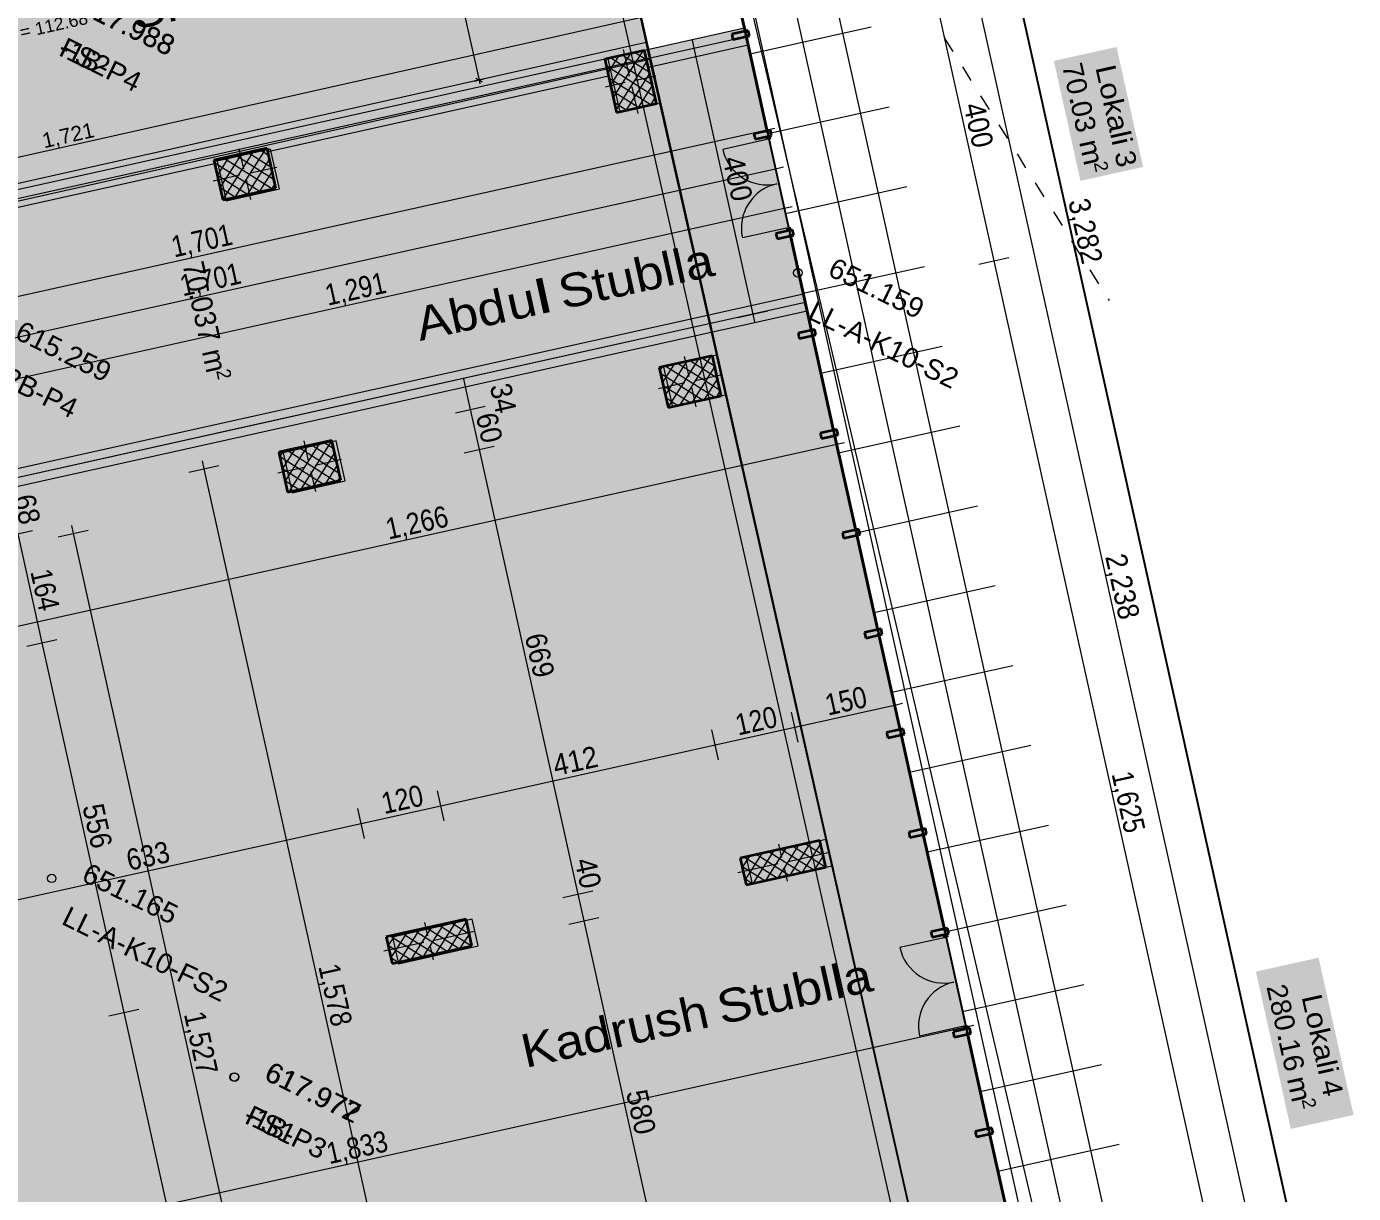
# Model space of a CAD drawing. Header units: centimetres. Extents: x -3681 to 2707, y -7074 to 1715.
# Drawn here: x 578 to 2527, y -4832 to -3120 of the extents above; entities that cross this region are included whole.
import ezdxf

# ---------------------------------------------------------------- set-up
doc = ezdxf.new("R2010")
doc.units = ezdxf.units.CM
doc.layers.add('ekzek-perdhese', color=1, linetype='Continuous', lineweight=0)
for name, color, linetype, true_color in [('lokalet projekte', 7, 'Continuous', 0xa80f02), ('PDF_2D Drafting - General', 7, 'Continuous', 0x7f7f7f), ('PDF_A - Fill Zone', 7, 'Continuous', 0xa80f02), ('PDF_A - Muret', 7, 'Continuous', 0x7f7f7f), ('PDF_A - objekti 1 gjendja faktike', 7, 'Continuous', 0xa80f02), ('PDF_Annotation - Text', 7, 'Continuous', 0xa80f02), ('PDF_Dimensioning - General', 7, 'Continuous', 0x0077b0), ('PDF_Structural - Bearing', 7, 'Continuous', 0xfd8379)]:
    doc.layers.add(name, color=color, linetype=linetype, true_color=true_color)
for name, color, linetype in [('PDF_A - Dimensionimi', 7, 'Continuous'), ('PDF_Drawing & Figure', 7, 'Continuous'), ('PDF_Finish - Wall', 7, 'Continuous')]:
    doc.layers.add(name, color=color, linetype=linetype)
doc.styles.add('PDF Arial', font='arial.ttf')

# ---------------------------------------------------------------- blocks, each defined once
blk = doc.blocks.new('A$C513B364B')
at = {"layer": 'PDF_2D Drafting - General', "true_color": 0x0077b0, "transparency": 33554559}
blk.add_hatch(color=144, dxfattribs=at).paths.add_polyline_path([(1774.7, 2475.5), (2174.7, 2475.5), (2174.7, 1196.6), (2243, 1196.6), (2243, 894.1), (2133.4, 894.1), (2133.4, 744.1), (1997.2, 744.1), (1997.2, 774.1), (1774.7, 774.1)])
at = {"layer": 'PDF_2D Drafting - General', "true_color": 0xff9955, "transparency": 33554559}
blk.add_hatch(color=21, dxfattribs=at).paths.add_polyline_path([(1997.2, 744.1), (2121.4, 744.1), (2121.4, 894.1), (2243, 894.1), (2243, 1196.6), (2174.7, 1196.6), (2174.7, 1685.6), (2174.7, 2475.5), (3799.8, 2475.5), (3799.8, 629.5), (2962.6, 629.5), (2962.6, 1027.3), (2431.9, 1027.3), (2431.9, 617.3), (2243, 617.3), (1997.2, 617.3)])
at = {"layer": 'PDF_Structural - Bearing', "transparency": 33554559}
blk.add_hatch(color=7, dxfattribs=at).paths.add_polyline_path([(1762.2, 1104.1), (1762.2, 2265.5), (1787.2, 2265.5), (1787.2, 1753.1), (1782.2, 1753.1), (1782.2, 1673.1), (1787.2, 1673.1), (1787.2, 1104.1)])
blk.add_lwpolyline([(517.8, 2879), (3799.8, 2879)])
at = {"layer": 'PDF_2D Drafting - General', "color": 254, "lineweight": 0, "true_color": 0xe8e8e8}
for points in [[(1800.6, 2475.5), (1800.6, 2657.9)], [(1920.6, 2475.5), (1920.6, 2657.9)], [(2040.6, 2475.5), (2040.6, 2657.9)], [(2160.6, 2475.5), (2160.6, 2657.9)], [(2280.6, 2475.5), (2280.6, 2657.9)], [(2400.6, 2475.5), (2400.6, 2657.9)], [(2520.6, 2475.5), (2520.6, 2657.9)], [(2640.6, 2475.5), (2640.6, 2657.9)], [(2760.6, 2475.5), (2760.6, 2657.9)], [(2880.6, 2475.5), (2880.6, 2657.9)], [(3000.6, 2475.5), (3000.6, 2657.9)], [(3120.6, 2475.5), (3120.6, 2657.9)], [(3240.6, 2475.5), (3240.6, 2657.9)], [(3360.6, 2475.5), (3360.6, 2657.9)], [(3480.6, 2475.5), (3480.6, 2657.9)], [(519.5, 2614.6), (4099, 2614.6)], [(519.5, 2554.6), (4099, 2554.6)], [(519.5, 2494.6), (4099, 2494.6)]]:
    blk.add_lwpolyline(points, dxfattribs=at)
at = {"layer": 'PDF_2D Drafting - General', "color": 216, "lineweight": 25, "true_color": 0x800080}
blk.add_lwpolyline([(1562.2, 2475.5), (3799.8, 2475.5)], dxfattribs=at)
at = {"layer": 'PDF_2D Drafting - General', "color": 253, "lineweight": 20, "true_color": 0xaaaaaa}
for points in [[(1774.7, 2475.5), (2174.7, 2475.5)], [(1774.7, 774.1), (1774.7, 2475.5)], [(2174.7, 2475.5), (2174.7, 1685.6)], [(3799.8, 2475.5), (2174.7, 2475.5)], [(2174.7, 2475.5), (2174.7, 1196.6)], [(1774.7, 2325.5), (1774.7, 2266.3)], [(1842.2, 2325.5), (1774.7, 2325.5)], [(1842.2, 2266.3), (1842.2, 2325.5)], [(1774.7, 2266.3), (1842.2, 2266.3)], [(2174.7, 1685.6), (2174.7, 1196.6)]]:
    blk.add_lwpolyline(points, dxfattribs=at)
at = {"layer": 'PDF_2D Drafting - General', "color": 144, "true_color": 0x0077b0, "transparency": 33554559}
blk.add_solid([(1842.2, 2325.5), (1842.2, 2266.3), (1774.7, 2325.5), (1774.7, 2266.3)], dxfattribs=at)
at = {"layer": 'PDF_Annotation - Text', "color": 254, "true_color": 0xcae6ff, "transparency": 33554559}
for points in [[(1907.4, 2908.8), (1907.4, 3003.1), (2087.8, 2908.8), (2087.8, 3003.1)], [(3276.7, 2908.8), (3276.7, 3003.1), (3513.2, 2908.8), (3513.2, 3003.1)]]:
    blk.add_solid(points, dxfattribs=at)
at = {"layer": 'PDF_Annotation - Text', "color": 2, "true_color": 0xe8e800, "transparency": 33554559}
for points in [[(2124.2, 1911), (2045.6, 1911), (2124.2, 2352.1), (2045.6, 2352.1)], [(3199.5, 1826), (3120.9, 1826), (3199.5, 2352.1), (3120.9, 2352.1)], [(1588.7, 1581.8), (1431.5, 1581.8), (1588.7, 2175.2), (1431.5, 2175.2)]]:
    blk.add_solid(points, dxfattribs=at)
at = {"layer": 'PDF_Dimensioning - General', "lineweight": 18}
for points in [[(517.8, 2879), (3799.8, 2879)], [(1562.2, 2819), (3799.8, 2819)], [(2174.7, 2736.5), (2174.7, 2781.5)], [(1774.7, 2759), (2174.7, 2759)], [(2174.7, 2759), (3799.8, 2759)], [(1937.4, 2475.5), (1892.4, 2475.5)], [(1914.9, 2475.5), (1914.9, 2487.5)], [(1914.9, 774.1), (1914.9, 2475.5)], [(1995.8, 2475.5), (1950.8, 2475.5)], [(1973.3, 2475.5), (1973.3, 2487.5)], [(1973.3, 774.1), (1973.3, 2475.5)], [(2055.4, 2475.5), (2010.4, 2475.5)], [(2032.9, 2475.5), (2032.9, 2487.5)], [(2032.9, 1184.1), (2032.9, 2475.5)], [(2409.9, 2475.5), (2364.9, 2475.5)], [(2387.4, 2475.5), (2387.4, 2487.5)], [(2387.4, 1209.1), (2387.4, 2475.5)], [(2802.2, 2475.5), (2757.2, 2475.5)], [(2779.7, 2475.5), (2779.7, 2487.5)], [(2779.7, 2325.5), (2779.7, 2475.5)], [(3286, 2475.5), (3241, 2475.5)], [(3263.5, 2475.5), (3263.5, 2487.5)], [(3263.5, 642.1), (3263.5, 2475.5)], [(1774.7, 2374.2), (1774.7, 2419.2)], [(2174.7, 2374.2), (2174.7, 2419.2)], [(1762.7, 2396.7), (1774.7, 2396.7)], [(1774.7, 2396.7), (2174.7, 2396.7)], [(2174.7, 2396.7), (2186.7, 2396.7)], [(2802.2, 2325.5), (2757.2, 2325.5)], [(2779.7, 2205.5), (2779.7, 2325.5)], [(2802.2, 2205.5), (2757.2, 2205.5)], [(2779.7, 1793.1), (2779.7, 2205.5)], [(2187.2, 1938.8), (2187.2, 1983.8)], [(2221.4, 1938.8), (2221.4, 1983.8)], [(2281.4, 1938.8), (2281.4, 1983.8)], [(2950.1, 1938.8), (2950.1, 1983.8)], [(2990.1, 1938.8), (2990.1, 1983.8)], [(2175.2, 1961.3), (2187.2, 1961.3)], [(2187.2, 1961.3), (2221.4, 1961.3)], [(2221.4, 1961.3), (2281.4, 1961.3)], [(2281.4, 1961.3), (2950.1, 1961.3)], [(2950.1, 1961.3), (2990.1, 1961.3)], [(2990.1, 1961.3), (3569.8, 1961.3)], [(2802.2, 1793.1), (2757.2, 1793.1)], [(2779.7, 1673.1), (2779.7, 1793.1)], [(2802.2, 1673.1), (2757.2, 1673.1)], [(2779.7, 1039.8), (2779.7, 1673.1)], [(2221.4, 1538.1), (2221.4, 1583.1)], [(2209.4, 1560.6), (2221.4, 1560.6)], [(2221.4, 1560.6), (3799.8, 1560.6)], [(2272.4, 1330.2), (2272.4, 1375.1)], [(2260.4, 1352.7), (2272.4, 1352.7)], [(2272.4, 1352.7), (3799.8, 1352.7)], [(2255.5, 1250.4), (2255.5, 1295.4)], [(2419.4, 1250.4), (2419.4, 1295.4)], [(2975.1, 1250.4), (2975.1, 1295.4)], [(2255.5, 1272.9), (2419.4, 1272.9)], [(2419.4, 1272.9), (2975.1, 1272.9)], [(2975.1, 1272.9), (3799.8, 1272.9)]]:
    blk.add_lwpolyline(points, dxfattribs=at)
at = {"layer": 'PDF_Finish - Wall', "lineweight": 13}
for points in [[(1621.4, 2476.5), (1769.4, 2476.5)], [(1769.4, 2476.5), (1769.4, 2474.5)], [(1771.4, 2474.5), (1771.4, 2476.5)], [(1771.4, 2476.5), (1919.4, 2476.5)], [(1919.4, 2476.5), (1919.4, 2474.5)], [(2071.4, 2474.5), (2071.4, 2476.5)], [(2071.4, 2476.5), (2219.4, 2476.5)], [(2219.4, 2476.5), (2219.4, 2474.5)], [(2221.4, 2474.5), (2221.4, 2476.5)], [(2221.4, 2476.5), (2369.4, 2476.5)], [(2369.4, 2476.5), (2369.4, 2474.5)], [(2371.4, 2474.5), (2371.4, 2476.5)], [(2371.4, 2476.5), (2519.4, 2476.5)], [(2519.4, 2476.5), (2519.4, 2474.5)], [(2521.4, 2474.5), (2521.4, 2476.5)], [(2521.4, 2476.5), (2669.4, 2476.5)], [(2669.4, 2476.5), (2669.4, 2474.5)], [(2671.5, 2474.5), (2671.5, 2476.5)], [(2671.5, 2476.5), (2819.5, 2476.5)], [(2819.5, 2476.5), (2819.5, 2474.5)], [(2821.5, 2474.5), (2821.5, 2476.5)], [(2821.5, 2476.5), (2969.5, 2476.5)], [(2969.5, 2476.5), (2969.5, 2474.5)], [(2971.5, 2474.5), (2971.5, 2476.5)], [(2971.5, 2476.5), (3119.5, 2476.5)], [(3119.5, 2476.5), (3119.5, 2474.5)], [(3271.5, 2474.5), (3271.5, 2476.5)], [(3271.5, 2476.5), (3419.5, 2476.5)], [(3419.5, 2476.5), (3419.5, 2474.5)], [(3421.5, 2474.5), (3421.5, 2476.5)], [(3421.5, 2476.5), (3569.5, 2476.5)], [(1769.4, 2474.5), (1621.4, 2474.5)], [(1919.4, 2474.5), (1771.4, 2474.5)], [(2219.4, 2474.5), (2071.4, 2474.5)], [(2369.4, 2474.5), (2221.4, 2474.5)], [(2519.4, 2474.5), (2371.4, 2474.5)], [(2669.4, 2474.5), (2521.4, 2474.5)], [(2819.5, 2474.5), (2671.5, 2474.5)], [(2969.5, 2474.5), (2821.5, 2474.5)], [(3119.5, 2474.5), (2971.5, 2474.5)], [(3419.5, 2474.5), (3271.5, 2474.5)], [(3569.5, 2474.5), (3421.5, 2474.5)]]:
    blk.add_lwpolyline(points, dxfattribs=at)
at = {"layer": 'PDF_Finish - Wall', "lineweight": 35}
for points in [[(1774.4, 2480.5), (1766.4, 2480.5)], [(1766.4, 2480.5), (1766.4, 2455.5)], [(1774.4, 2455.5), (1774.4, 2480.5)], [(1924.4, 2480.5), (1916.4, 2480.5)], [(1916.4, 2480.5), (1916.4, 2455.5)], [(1924.4, 2455.5), (1924.4, 2480.5)], [(2074.4, 2480.5), (2066.4, 2480.5)], [(2066.4, 2480.5), (2066.4, 2455.5)], [(2074.4, 2455.5), (2074.4, 2480.5)], [(2224.4, 2480.5), (2216.4, 2480.5)], [(2216.4, 2480.5), (2216.4, 2455.5)], [(2224.4, 2455.5), (2224.4, 2480.5)], [(2374.4, 2480.5), (2366.4, 2480.5)], [(2366.4, 2480.5), (2366.4, 2455.5)], [(2374.4, 2455.5), (2374.4, 2480.5)], [(2524.4, 2480.5), (2516.4, 2480.5)], [(2516.4, 2480.5), (2516.4, 2455.5)], [(2524.4, 2455.5), (2524.4, 2480.5)], [(2674.5, 2480.5), (2666.4, 2480.5)], [(2666.4, 2480.5), (2666.4, 2455.5)], [(2674.5, 2455.5), (2674.5, 2480.5)], [(2824.5, 2480.5), (2816.5, 2480.5)], [(2816.5, 2480.5), (2816.5, 2455.5)], [(2824.5, 2455.5), (2824.5, 2480.5)], [(2974.5, 2480.5), (2966.5, 2480.5)], [(2966.5, 2480.5), (2966.5, 2455.5)], [(2974.5, 2455.5), (2974.5, 2480.5)], [(3124.5, 2480.5), (3116.5, 2480.5)], [(3116.5, 2480.5), (3116.5, 2455.5)], [(3124.5, 2455.5), (3124.5, 2480.5)], [(3274.5, 2480.5), (3266.5, 2480.5)], [(3266.5, 2480.5), (3266.5, 2455.5)], [(3274.5, 2455.5), (3274.5, 2480.5)], [(3424.5, 2480.5), (3416.5, 2480.5)], [(3416.5, 2480.5), (3416.5, 2455.5)], [(3424.5, 2455.5), (3424.5, 2480.5)], [(1766.4, 2455.5), (1774.4, 2455.5)], [(1916.4, 2455.5), (1924.4, 2455.5)], [(2066.4, 2455.5), (2074.4, 2455.5)], [(2216.4, 2455.5), (2224.4, 2455.5)], [(2366.4, 2455.5), (2374.4, 2455.5)], [(2516.4, 2455.5), (2524.4, 2455.5)], [(2666.4, 2455.5), (2674.5, 2455.5)], [(2816.5, 2455.5), (2824.5, 2455.5)], [(2966.5, 2455.5), (2974.5, 2455.5)], [(3116.5, 2455.5), (3124.5, 2455.5)], [(3266.5, 2455.5), (3274.5, 2455.5)], [(3416.5, 2455.5), (3424.5, 2455.5)]]:
    blk.add_lwpolyline(points, dxfattribs=at)
at = {"layer": 'PDF_Finish - Wall', "color": 30, "lineweight": 18, "true_color": 0xff6600}
for points in [[(1924.4, 2478), (1928.9, 2478)], [(1924.4, 2472.5), (1924.4, 2478)], [(1928.9, 2478), (1928.9, 2472.5)], [(2061.9, 2472.5), (2061.9, 2478)], [(2061.9, 2478), (2066.4, 2478)], [(2066.4, 2478), (2066.4, 2472.5)], [(3124.5, 2478), (3129, 2478)], [(3124.5, 2472.5), (3124.5, 2478)], [(3129, 2478), (3129, 2472.5)], [(3262, 2472.5), (3262, 2478)], [(3262, 2478), (3266.5, 2478)], [(3266.5, 2478), (3266.5, 2472.5)], [(1928.9, 2472.5), (1924.4, 2472.5)], [(1928.9, 2472.5), (1928.9, 2406)], [(2061.9, 2472.5), (2061.9, 2406)], [(2066.4, 2472.5), (2061.9, 2472.5)], [(3129, 2472.5), (3124.5, 2472.5)], [(3129, 2472.5), (3129, 2406)], [(3262, 2472.5), (3262, 2406)], [(3266.5, 2472.5), (3262, 2472.5)]]:
    blk.add_lwpolyline(points, dxfattribs=at)
for centre, start, end in [((1928.9, 2472.5), 269.9955, 0.0106), ((2061.9, 2472.5), 179.9918, 270.0122), ((3129, 2472.5), 269.9877, 0.0082), ((3262, 2472.5), 179.9835, 270.0102)]:
    blk.add_arc(centre, 66.5, start, end, dxfattribs=at)
at = {"layer": 'PDF_Finish - Wall', "color": 7, "true_color": 0xe0f5ff, "transparency": 33554559}
for points in [[(1769.4, 2476.5), (1769.4, 2474.5), (1621.4, 2476.5), (1621.4, 2474.5)], [(1919.4, 2476.5), (1919.4, 2474.5), (1771.4, 2476.5), (1771.4, 2474.5)], [(2219.4, 2476.5), (2219.4, 2474.5), (2071.4, 2476.5), (2071.4, 2474.5)], [(2369.4, 2476.5), (2369.4, 2474.5), (2221.4, 2476.5), (2221.4, 2474.5)], [(2519.4, 2476.5), (2519.4, 2474.5), (2371.4, 2476.5), (2371.4, 2474.5)], [(2669.4, 2476.5), (2669.4, 2474.5), (2521.4, 2476.5), (2521.4, 2474.5)], [(2819.5, 2476.5), (2819.5, 2474.5), (2671.5, 2476.5), (2671.5, 2474.5)], [(2969.5, 2476.5), (2969.5, 2474.5), (2821.5, 2476.5), (2821.5, 2474.5)], [(3119.5, 2476.5), (3119.5, 2474.5), (2971.5, 2476.5), (2971.5, 2474.5)], [(3419.5, 2476.5), (3419.5, 2474.5), (3271.5, 2476.5), (3271.5, 2474.5)], [(3569.5, 2476.5), (3569.5, 2474.5), (3421.5, 2476.5), (3421.5, 2474.5)]]:
    blk.add_solid(points, dxfattribs=at)
at = {"layer": 'PDF_Finish - Wall', "color": 151, "true_color": 0x97cbff, "transparency": 33554559}
for points in [[(1766.4, 2480.5), (1774.4, 2480.5), (1766.4, 2455.5), (1774.4, 2455.5)], [(1916.4, 2480.5), (1924.4, 2480.5), (1916.4, 2455.5), (1924.4, 2455.5)], [(1924.4, 2478), (1928.9, 2478), (1924.4, 2472.5), (1928.9, 2472.5)], [(2066.4, 2472.5), (2061.9, 2472.5), (2066.4, 2478), (2061.9, 2478)], [(2066.4, 2480.5), (2074.4, 2480.5), (2066.4, 2455.5), (2074.4, 2455.5)], [(2216.4, 2480.5), (2224.4, 2480.5), (2216.4, 2455.5), (2224.4, 2455.5)], [(2366.4, 2480.5), (2374.4, 2480.5), (2366.4, 2455.5), (2374.4, 2455.5)], [(2516.4, 2480.5), (2524.4, 2480.5), (2516.4, 2455.5), (2524.4, 2455.5)], [(2666.4, 2480.5), (2674.5, 2480.5), (2666.4, 2455.5), (2674.5, 2455.5)], [(2816.5, 2480.5), (2824.5, 2480.5), (2816.5, 2455.5), (2824.5, 2455.5)], [(2966.5, 2480.5), (2974.5, 2480.5), (2966.5, 2455.5), (2974.5, 2455.5)], [(3116.5, 2480.5), (3124.5, 2480.5), (3116.5, 2455.5), (3124.5, 2455.5)], [(3124.5, 2478), (3129, 2478), (3124.5, 2472.5), (3129, 2472.5)], [(3266.5, 2472.5), (3262, 2472.5), (3266.5, 2478), (3262, 2478)], [(3266.5, 2480.5), (3274.5, 2480.5), (3266.5, 2455.5), (3274.5, 2455.5)], [(3416.5, 2480.5), (3424.5, 2480.5), (3416.5, 2455.5), (3424.5, 2455.5)]]:
    blk.add_solid(points, dxfattribs=at)
at = {"layer": 'PDF_Structural - Bearing', "color": 7, "lineweight": 18}
for points in [[(1787.2, 2475.5), (1762.2, 2475.5)], [(1762.2, 2475.5), (1762.2, 2325.5)], [(1787.2, 2325.5), (1787.2, 2475.5)], [(2187.2, 2475.5), (2162.2, 2475.5)], [(2162.2, 2475.5), (2162.2, 1184.1)], [(2187.2, 1209.1), (2187.2, 2475.5)], [(1762.2, 2265.5), (1762.2, 1104.1)], [(1787.2, 1753.1), (1787.2, 2265.5)], [(2221.4, 1698.1), (2221.4, 1698.1)], [(2221.4, 1698.1), (2221.4, 1673.1)], [(1787.2, 1104.1), (1787.2, 1673.1)]]:
    blk.add_lwpolyline(points, dxfattribs=at)
at = {"layer": 'PDF_Structural - Bearing', "lineweight": 13}
for points in [[(1762.2, 2274.4), (1813.3, 2325.5)], [(1762.2, 2292.7), (1794.9, 2325.5)], [(1762.2, 2311.1), (1776.5, 2325.5)], [(1819.9, 2265.5), (1762.2, 2323.3)], [(1771.7, 2265.5), (1831.7, 2325.5)], [(1838.3, 2265.5), (1778.3, 2325.5)], [(1842.2, 2280), (1796.7, 2325.5)], [(1842.2, 2298.4), (1815.1, 2325.5)], [(1842.2, 2316.8), (1833.5, 2325.5)], [(2221.4, 2273.9), (2272.9, 2325.5)], [(2221.4, 2292.3), (2254.6, 2325.5)], [(2221.4, 2310.7), (2236.2, 2325.5)], [(2281.4, 2263.7), (2221.4, 2323.7)], [(2281.4, 2282.1), (2237.9, 2325.5)], [(2281.4, 2300.5), (2256.3, 2325.5)], [(2281.4, 2318.8), (2274.7, 2325.5)], [(2950.1, 2285.7), (2990, 2325.5)], [(2950.1, 2304), (2971.6, 2325.5)], [(2950.1, 2322.4), (2953.2, 2325.5)], [(2990.1, 2290.4), (2955, 2325.5)], [(2990.1, 2308.8), (2973.3, 2325.5)], [(1801.5, 2265.5), (1762.2, 2304.9)], [(1790.1, 2265.5), (1842.2, 2317.6)], [(2221.4, 2255.6), (2281.4, 2315.6)], [(2281.2, 2245.5), (2221.4, 2305.3)], [(2990.1, 2272), (2950.1, 2312)], [(2950.1, 2267.3), (2990.1, 2307.3)], [(1783.1, 2265.5), (1762.2, 2286.5)], [(1808.5, 2265.5), (1842.2, 2299.2)], [(1826.8, 2265.5), (1842.2, 2280.8)], [(2262.8, 2245.5), (2221.4, 2286.9)], [(2229.7, 2245.5), (2281.4, 2297.2)], [(2990.1, 2253.6), (2950.1, 2293.6)], [(2950.1, 2248.9), (2990.1, 2288.9)], [(1764.8, 2265.5), (1762.2, 2268.1)], [(2244.4, 2245.5), (2221.4, 2268.5)], [(2248.1, 2245.5), (2281.4, 2278.8)], [(2266.5, 2245.5), (2281.4, 2260.4)], [(2990.1, 2235.2), (2950.1, 2275.2)], [(2950.1, 2230.5), (2990.1, 2270.5)], [(2226, 2245.5), (2221.4, 2250.2)], [(2990.1, 2216.8), (2950.1, 2256.8)], [(2950.1, 2212.1), (2990.1, 2252.1)], [(2983, 2205.5), (2950.1, 2238.4)], [(2961.9, 2205.5), (2990.1, 2233.7)], [(2964.7, 2205.5), (2950.1, 2220.1)], [(2980.3, 2205.5), (2990.1, 2215.3)], [(2950.1, 1770.9), (2972.3, 1793.1)], [(2950.1, 1789.2), (2954, 1793.1)], [(2990.1, 1757.2), (2954.2, 1793.1)], [(2990.1, 1775.6), (2972.6, 1793.1)], [(2950.1, 1752.5), (2990.1, 1792.5)], [(2990.1, 1738.8), (2950.1, 1778.8)], [(2950.1, 1734.1), (2990.1, 1774.1)], [(2990.1, 1720.4), (2950.1, 1760.4)], [(2950.1, 1715.7), (2990.1, 1755.7)], [(1782.2, 1706), (1829.2, 1753.1)], [(1782.2, 1724.4), (1810.8, 1753.1)], [(1782.2, 1742.8), (1792.4, 1753.1)], [(1842.2, 1691.7), (1782.2, 1751.7)], [(1782.2, 1687.6), (1842.2, 1747.7)], [(1842.2, 1710.1), (1799.2, 1753.1)], [(1842.2, 1728.5), (1817.5, 1753.1)], [(1842.2, 1746.9), (1835.9, 1753.1)], [(2221.4, 1704), (2270.5, 1753.1)], [(2221.4, 1722.4), (2252.1, 1753.1)], [(2221.4, 1740.8), (2233.7, 1753.1)], [(2221.4, 1685.6), (2281.4, 1745.6)], [(2281.4, 1675.4), (2221.4, 1735.4)], [(2281.4, 1693.8), (2222, 1753.1)], [(2281.4, 1712.1), (2240.4, 1753.1)], [(2281.4, 1730.5), (2258.8, 1753.1)], [(2281.4, 1748.9), (2277.2, 1753.1)], [(2990.1, 1702), (2950.1, 1742)], [(2950.1, 1697.3), (2990.1, 1737.3)], [(1842.2, 1673.3), (1782.2, 1733.3)], [(1824, 1673.1), (1782.2, 1715)], [(1786, 1673.1), (1842.2, 1729.3)], [(2265.3, 1673.1), (2221.4, 1717)], [(2227.2, 1673.1), (2281.4, 1727.2)], [(2990.1, 1683.7), (2950.1, 1723.7)], [(2950.1, 1678.9), (2990.1, 1718.9)], [(1805.6, 1673.1), (1782.2, 1696.6)], [(1804.4, 1673.1), (1842.2, 1710.9)], [(2246.9, 1673.1), (2221.4, 1698.6)], [(2245.6, 1673.1), (2281.4, 1708.8)], [(2982.3, 1673.1), (2950.1, 1705.3)], [(2962.6, 1673.1), (2990.1, 1700.6)], [(1787.2, 1673.1), (1782.2, 1678.2)], [(1822.8, 1673.1), (1842.2, 1692.5)], [(2228.5, 1673.1), (2221.4, 1680.2)], [(2264, 1673.1), (2281.4, 1690.5)], [(2963.9, 1673.1), (2950.1, 1686.9)], [(2981, 1673.1), (2990.1, 1682.2)], [(1841.1, 1673.1), (1842.2, 1674.1)]]:
    blk.add_lwpolyline(points, dxfattribs=at)
at = {"layer": 'PDF_Structural - Bearing', "color": 14, "lineweight": 35, "true_color": 0xa80f02}
for points in [[(1842.2, 2325.5), (1762.2, 2325.5)], [(1762.2, 2325.5), (1762.2, 2265.5)], [(1842.2, 2265.5), (1842.2, 2325.5)], [(2281.4, 2325.5), (2221.4, 2325.5)], [(2221.4, 2325.5), (2221.4, 2245.5)], [(2281.4, 2245.5), (2281.4, 2325.5)], [(2990.1, 2325.5), (2950.1, 2325.5)], [(2950.1, 2325.5), (2950.1, 2205.5)], [(2990.1, 2205.5), (2990.1, 2325.5)], [(1762.2, 2265.5), (1842.2, 2265.5)], [(2221.4, 2245.5), (2281.4, 2245.5)], [(2950.1, 2205.5), (2990.1, 2205.5)], [(2990.1, 1793.1), (2950.1, 1793.1)], [(2950.1, 1793.1), (2950.1, 1673.1)], [(2990.1, 1673.1), (2990.1, 1793.1)], [(1842.2, 1753.1), (1782.2, 1753.1)], [(1782.2, 1753.1), (1782.2, 1673.1)], [(1842.2, 1673.1), (1842.2, 1753.1)], [(2281.4, 1753.1), (2221.4, 1753.1)], [(2221.4, 1753.1), (2221.4, 1673.1)], [(2281.4, 1673.1), (2281.4, 1753.1)], [(1782.2, 1673.1), (1842.2, 1673.1)], [(2221.4, 1673.1), (2281.4, 1673.1)], [(2950.1, 1673.1), (2990.1, 1673.1)]]:
    blk.add_lwpolyline(points, dxfattribs=at)
at = {"layer": 'PDF_Structural - Bearing', "color": 1, "lineweight": 0}
for points in [[(1802.2, 2303.5), (1802.2, 2333.5)], [(2251.4, 2293.5), (2251.4, 2333.5)], [(2970.1, 2273.5), (2970.1, 2333.5)], [(1794.2, 2295.5), (1754.2, 2295.5)], [(1802.2, 2295.5), (1802.2, 2295.5)], [(1802.2, 2287.5), (1802.2, 2257.5)], [(1810.2, 2295.5), (1850.2, 2295.5)], [(2243.4, 2285.5), (2213.4, 2285.5)], [(2251.4, 2285.5), (2251.4, 2285.5)], [(2259.4, 2285.5), (2289.4, 2285.5)], [(2251.4, 2277.5), (2251.4, 2237.5)], [(2962.1, 2265.5), (2942.1, 2265.5)], [(2970.1, 2265.5), (2970.1, 2265.5)], [(2978.1, 2265.5), (2998.1, 2265.5)], [(2970.1, 2257.5), (2970.1, 2197.5)], [(2970.1, 1741.1), (2970.1, 1801.1)], [(1812.2, 1721.1), (1812.2, 1761.1)], [(2251.4, 1721.1), (2251.4, 1761.1)], [(2962.1, 1733.1), (2942.1, 1733.1)], [(2970.1, 1733.1), (2970.1, 1733.1)], [(2970.1, 1725.1), (2970.1, 1665.1)], [(2978.1, 1733.1), (2998.1, 1733.1)], [(1804.2, 1713.1), (1774.2, 1713.1)], [(1812.2, 1713.1), (1812.2, 1713.1)], [(1812.2, 1705.1), (1812.2, 1665.1)], [(1820.2, 1713.1), (1850.2, 1713.1)], [(2243.4, 1713.1), (2213.4, 1713.1)], [(2251.4, 1713.1), (2251.4, 1713.1)], [(2251.4, 1705.1), (2251.4, 1665.1)], [(2259.4, 1713.1), (2289.4, 1713.1)]]:
    blk.add_lwpolyline(points, dxfattribs=at)
at = {"layer": 'PDF_Structural - Bearing', "color": 7, "transparency": 33554559}
for points in [[(1787.2, 2475.5), (1787.2, 2325.5), (1762.2, 2475.5), (1762.2, 2325.5)], [(2187.2, 1209.1), (2162.2, 1184.1), (2187.2, 2475.5), (2162.2, 2475.5)]]:
    blk.add_solid(points, dxfattribs=at)
at = {"layer": 'PDF_Structural - Bearing', "color": 7, "true_color": 0xffffff, "transparency": 33554559}
for points in [[(1842.2, 2325.5), (1842.2, 2265.5), (1762.2, 2325.5), (1762.2, 2265.5)], [(2281.4, 2245.5), (2221.4, 2245.5), (2281.4, 2325.5), (2221.4, 2325.5)], [(2990.1, 2205.5), (2950.1, 2205.5), (2990.1, 2325.5), (2950.1, 2325.5)], [(2990.1, 1673.1), (2950.1, 1673.1), (2990.1, 1793.1), (2950.1, 1793.1)], [(1842.2, 1673.1), (1782.2, 1673.1), (1842.2, 1753.1), (1782.2, 1753.1)], [(2281.4, 1673.1), (2221.4, 1673.1), (2281.4, 1753.1), (2221.4, 1753.1)], [(2221.4, 1698.1), (2221.4, 1698.1), (2221.4, 1673.1)]]:
    blk.add_solid(points, dxfattribs=at)
at = {"layer": 'PDF_2D Drafting - General', "color": 144, "true_color": 0x0077b0, "attachment_point": 7, "style": 'PDF Arial'}
for s, insert, char_height in [('\\W0.907582;70', (1921.4, 1594.3), 31.237), ('\\W0.924553;037', (1973.9, 1594.2), 31.237), ('\\W0.927333;m', (2052.8, 1594.8), 31.237), ('\\W0.911224;2', (2084.9, 1609.2), 20.616), ('\\W1.186416;.', (1965.1, 1594.8), 31.237)]:
    blk.add_mtext(s, dxfattribs=dict(at, insert=insert, char_height=char_height))
at = {"layer": 'PDF_Annotation - Text', "attachment_point": 7, "style": 'PDF Arial'}
for s, insert, char_height in [('\\W1.112277;Lokali', (1929.9, 2965.7), 29.452), ('\\W1.016413;3', (2058.8, 2965.7), 29.452), ('\\W1.112277;Lokali', (3327.1, 2965.7), 29.452), ('\\W1.040961;4', (3455.3, 2966.2), 29.452), ('\\W1.001669;70', (1916.6, 2918.6), 29.452), ('\\W1.000896;03', (1973.6, 2918.5), 29.452), ('\\W1.016485;2', (2066.1, 2933.5), 19.438), ('\\W0.999826;280', (3301.7, 2918.6), 29.452), ('\\W1.038869;16', (3383.8, 2918.6), 29.452), ('\\W1.016485;2', (3474.7, 2933.5), 19.438), ('\\W1.366693;.', (1963.3, 2919.1), 29.452), ('\\W1.085362;m', (2031.5, 2919.1), 29.452), ('\\W1.366693;.', (3371.9, 2919.1), 29.452), ('\\W1.085362;m', (3440.1, 2919.1), 29.452)]:
    blk.add_mtext(s, dxfattribs=dict(at, insert=insert, char_height=char_height))
at = {"layer": 'PDF_Annotation - Text', "color": 7, "char_height": 49.086, "attachment_point": 7, "rotation": 90, "style": 'PDF Arial'}
for s, insert in [('\\W1.102390;Stublla', (2107.9, 2125.6)), ('\\W1.100849;Stublla', (3183.2, 2125.6)), ('\\W1.555585;l', (2107, 2089.6)), ('\\W1.093749;Kadrush', (3183.2, 1831)), ('\\W1.123129;u', (2107.8, 2047.3)), ('\\W1.093271;Abd', (2107.8, 1911)), ('\\W1.095522;Shkelqimi', (1585.1, 1600.7))]:
    blk.add_mtext(s, dxfattribs=dict(at, insert=insert))
at = {"layer": 'PDF_Dimensioning - General', "char_height": 31.237, "attachment_point": 7, "style": 'PDF Arial'}
for s, insert in [('\\W0.882492;3,282', (2113.1, 2878.8)), ('\\W0.887199;2,238', (2634, 2818.8)), ('\\W0.908693;400', (1942.4, 2764.5)), ('\\W0.831609;1,625', (2947.6, 2758.8)), ('\\W0.908693;400', (1942.4, 2402.2)), ('\\W0.889493;34', (2193.9, 1996.1)), ('\\W0.902761;60', (2231.5, 1966.8)), ('\\W0.893080;669', (2563.1, 1966.8)), ('\\W0.913224;40', (2900.9, 1966.8)), ('\\W0.901041;580', (3249.4, 1966.8)), ('\\W0.845671;1,578', (2971, 1560.4)), ('\\W0.856231;1,527', (2996.5, 1352.5)), ('\\W0.896153;68', (2201.4, 1278.4)), ('\\W0.840612;164', (2313.6, 1278.4)), ('\\W0.896317;556', (2666.7, 1278.4))]:
    blk.add_mtext(s, dxfattribs=dict(at, insert=insert))
at = {"layer": 'PDF_Dimensioning - General', "char_height": 31.237, "attachment_point": 7, "rotation": 90, "style": 'PDF Arial'}
for s, insert in [('\\W0.839965;150', (2774.2, 2376.6)), ('\\W0.839965;120', (2774.2, 2241.6)), ('\\W0.908487;412', (2773.7, 1967.1)), ('\\W0.845354;1,266', (2387.6, 1802.7)), ('\\W0.823055;1,291', (2033.1, 1790.2)), ('\\W0.839965;120', (2774.2, 1709.2)), ('\\W0.823055;1,701', (1915, 1585.2)), ('\\W0.823055;1,701', (1973.5, 1585.2)), ('\\W0.827453;1,833', (3263.7, 1519.2)), ('\\W0.870615;633', (2774.3, 1325.6))]:
    blk.add_mtext(s, dxfattribs=dict(at, insert=insert))

msp = doc.modelspace()

# ---------------------------------------------------------------- hatches: boundary and pattern name
at = {"layer": 'PDF_A - Fill Zone', "true_color": 0xeaeaff, "transparency": 33554559}
msp.add_hatch(color=7, dxfattribs=at).paths.add_polyline_path([(-616.5, -3096.8), (-381.8, -3044.1), (1375.4, -2649.8), (1488.9, -3155.5), (-177.3, -3529.4), (-132, -3731.2), (-457.8, -3804.2)])

# ---------------------------------------------------------------- linework, layer by layer
at = {"layer": 'ekzek-perdhese', "flags": 128}
msp.add_lwpolyline([(-1159.9, -2465.3), (-976.5, -3258.4), (-519.9, -3744.8), (-2887.9, -4303.4), (-2456.4, -6162.6), (2117.1, -5110.7), (1600.9, -2915.5), (1448.8, -2950.5), (1216.1, -1939.8), (-778.1, -2382.4)], close=True, dxfattribs=at)
at = {"layer": 'PDF_A - Dimensionimi', "lineweight": 0}
for points in [[(1134, -2714.2), (1242.6, -3198)], [(1479, -3106.6), (-200.4, -3483.4)], [(1238.1, -3195.2), (1247.1, -3200.8)], [(1235.7, -3199.5), (1249.5, -3196.5)], [(1242.6, -3198), (1243.8, -3203.5)]]:
    msp.add_lwpolyline(points, dxfattribs=at)
at = {"layer": 'PDF_A - Muret', "color": 7, "lineweight": 0}
for points in [[(1487.9, -3143), (-192.2, -3520)], [(1493.3, -3167.4), (1487.9, -3143)], [(-162.4, -3538.9), (1493.3, -3167.4)]]:
    msp.add_lwpolyline(points, dxfattribs=at)
at = {"layer": 'PDF_A - Muret', "color": 254, "true_color": 0xcccccc, "transparency": 33554559}
msp.add_solid([(-162.4, -3538.9), (-167.8, -3514.5), (1493.3, -3167.4), (1487.9, -3143)], dxfattribs=at)
at = {"layer": 'PDF_A - objekti 1 gjendja faktike', "color": 7, "lineweight": 0}
msp.add_lwpolyline([(1218.1, -1939.3), (1906.3, -4995.2)], dxfattribs=at)
at = {"layer": 'PDF_A - objekti 1 gjendja faktike', "lineweight": 0}
for points in [[(1209.4, -2023.3), (1974, -5409.6)], [(2003.9, -5428.5), (1233.8, -2017.8)], [(1490.2, -3153.7), (1431.7, -3166.9)], [(1507.9, -3231.8), (1490.2, -3153.7)], [(1431.7, -3166.9), (1449.3, -3245)], [(1449.3, -3245), (1507.9, -3231.8)], [(936.2, -3299.3), (858.2, -3316.9)], [(949.4, -3357.9), (936.2, -3299.3)], [(858.2, -3316.9), (871.4, -3375.5)], [(871.4, -3375.5), (949.4, -3357.9)], [(1591.4, -3601.7), (1513.4, -3619.3)], [(1604.6, -3660.2), (1591.4, -3601.7)], [(1513.4, -3619.3), (1526.6, -3677.9)], [(1526.6, -3677.9), (1604.6, -3660.2)], [(1033, -3727.8), (954.9, -3745.4)], [(1046.2, -3786.3), (1033, -3727.8)], [(954.9, -3745.4), (968.2, -3804)], [(968.2, -3804), (1046.2, -3786.3)], [(1751.9, -4312.6), (1634.9, -4339.1)], [(1760.7, -4351.6), (1751.9, -4312.6)], [(1634.9, -4339.1), (1643.7, -4378.1)], [(1643.7, -4378.1), (1760.7, -4351.6)], [(1232.5, -4429.9), (1115.5, -4456.3)], [(1241.3, -4468.9), (1232.5, -4429.9)], [(1115.5, -4456.3), (1124.3, -4495.4)], [(1124.3, -4495.4), (1241.3, -4468.9)]]:
    msp.add_lwpolyline(points, dxfattribs=at)
at = {"layer": 'PDF_A - objekti 1 gjendja faktike', "color": 8, "lineweight": 0, "true_color": 0x7f7f7f}
for points in [[(1918.6, -3125), (1918.6, -3125)], [(1925.6, -3136.2), (1938.3, -3156.4)], [(1945.3, -3167.6), (1945.3, -3167.6)], [(1952.4, -3178.8), (1965, -3198.9)], [(1972.1, -3210.1), (1972.1, -3210.1)], [(1979.1, -3221.4), (1991.8, -3241.5)], [(1998.8, -3252.7), (1998.8, -3252.7)], [(2005.9, -3263.9), (2018.5, -3284.1)], [(2025.6, -3295.3), (2025.6, -3295.3)], [(2032.6, -3306.5), (2045.3, -3326.7)], [(2052.3, -3337.9), (2052.3, -3337.9)], [(2059.3, -3349.1), (2072, -3369.3)], [(2079, -3380.5), (2079, -3380.5)], [(2086.1, -3391.7), (2098.7, -3411.8)], [(2105.8, -3423), (2105.8, -3423)], [(2112.8, -3434.2), (2125.5, -3454.4)], [(2132.5, -3465.6), (2132.5, -3465.6)], [(2139.6, -3476.8), (2152.2, -3497)], [(2159.3, -3508.2), (2159.3, -3508.2)], [(2166.3, -3519.4), (2167.7, -3521.7)]]:
    msp.add_lwpolyline(points, dxfattribs=at)
at = {"layer": 'PDF_A - objekti 1 gjendja faktike', "color": 30, "lineweight": 0, "true_color": 0xff6600}
for points in [[(1710.8, -3481.1), (1710.8, -3481.1)], [(615.1, -4369.9), (615.1, -4369.9)], [(883.1, -4661.4), (883.1, -4661.4)], [(883.7, -4661.8), (883.7, -4661.8)]]:
    msp.add_lwpolyline(points, dxfattribs=at)
msp.add_circle((615.1, -4369.9), 6.25, dxfattribs=at)
for centre, major_axis, ratio in [((1710.8, -3481.1), (6.25, -0.02), 0.999475), ((883.1, -4661.4), (-0.03, 6.25), 0.999344), ((883.7, -4661.8), (0.04, -6.25), 0.999414)]:
    msp.add_ellipse(centre, major_axis=major_axis, ratio=ratio, dxfattribs=at)
at = {"layer": 'PDF_Drawing & Figure', "lineweight": 0}
msp.add_lwpolyline([(1905.9, -4994.4), (1215.2, -1935.9)], dxfattribs=at)

# ---------------------------------------------------------------- block references
at = {"layer": 'lokalet projekte', "rotation": 282.5151196354649}
msp.add_blockref('A$C513B364B', (-1166.3, -1938.2), dxfattribs=at)

# ---------------------------------------------------------------- texts
at = {"layer": 'PDF_A - Dimensionimi', "insert": (604.8, -3302.3), "char_height": 22.092, "attachment_point": 7, "rotation": 12.6, "style": 'PDF Arial'}
msp.add_mtext('\\W1.001324;1,721', dxfattribs=at)
at = {"layer": 'PDF_A - Fill Zone', "color": 144, "true_color": 0x0077b0, "char_height": 18.41, "attachment_point": 7, "rotation": 12.6, "style": 'PDF Arial'}
for s, insert in [('\\W1.000340;112.68', (592.9, -3132.6)), ('\\W1.059938;=', (570.3, -3137.3))]:
    msp.add_mtext(s, dxfattribs=dict(at, insert=insert))
at = {"layer": 'PDF_A - objekti 1 gjendja faktike', "color": 30, "true_color": 0xff6600, "char_height": 29.456, "attachment_point": 7, "rotation": 333.9, "style": 'PDF Arial'}
for s, insert in [('\\W1.001072;617.988', (652.5, -3097.8)), ('\\W1.001072;617.988', (652.6, -3098.4)), ('\\W1.000989;FS2', (623.5, -3161.4)), ('\\W1.000746;-1B-P4', (622.1, -3160.2)), ('\\W1.001072;651.159', (1752.7, -3484.4)), ('\\W1.000951;LL-A-K10-S2', (1723.3, -3547.8)), ('\\W1.001072;615.259', (559.1, -3577.2)), ('\\W1.000746;-2B-P4', (528.6, -3639.1)), ('\\W1.001232;651.165', (657, -4373.1)), ('\\W1.000900;LL-A-K10-FS2', (627.6, -4436.6)), ('\\W1.001127;617.977', (925, -4664.6)), ('\\W1.001152;617.972', (925.5, -4665)), ('\\W1.000701;FS1', (896.5, -4728.7)), ('\\W1.000767;-1B-P3', (894.2, -4727))]:
    msp.add_mtext(s, dxfattribs=dict(at, insert=insert))

doc.saveas('drawing.dxf')
